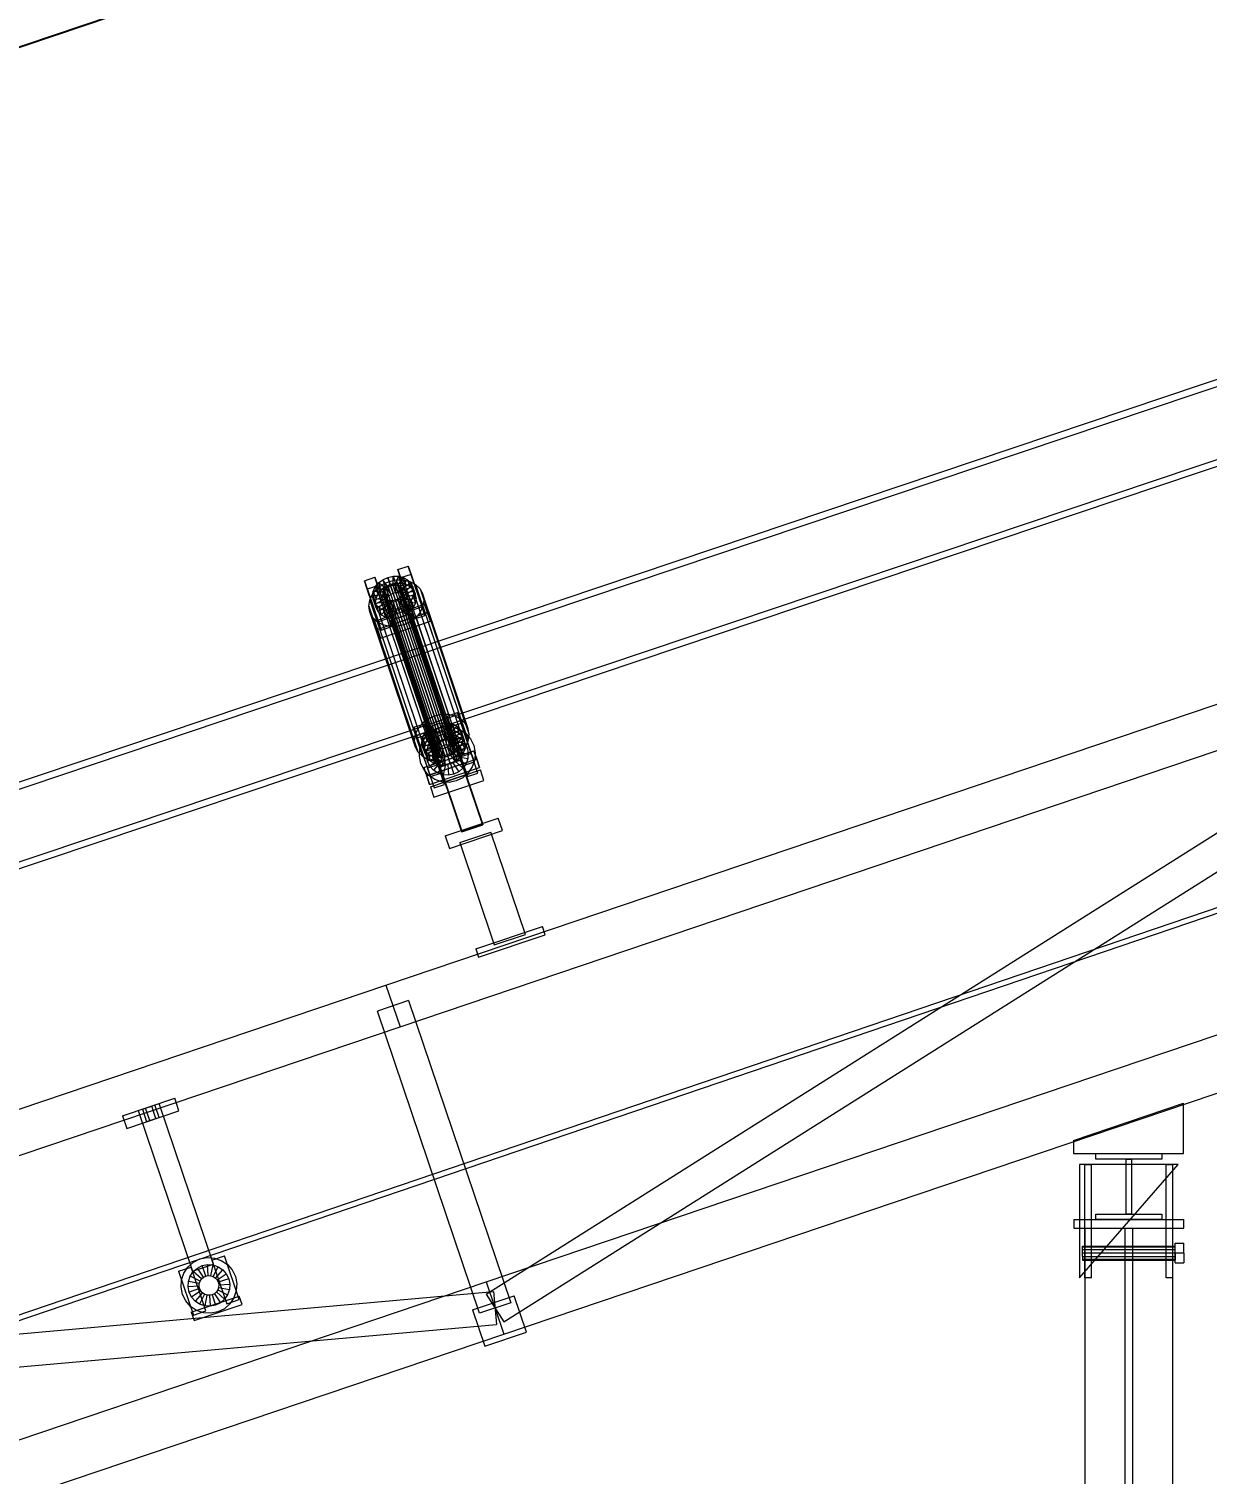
# Model space of a CAD drawing. Header units: millimetres. Extents: x -1970 to 34302, y -65268 to 6837.
# Drawn here: x 4282 to 5354, y 888 to 2202 of the extents above; entities that cross this region are included whole.
import ezdxf

# ---------------------------------------------------------------- set-up
doc = ezdxf.new("R2010")
doc.units = ezdxf.units.MM
doc.layers.add('COTAS_P', color=1, linetype='Continuous', lineweight=0)
doc.layers.add('lateral_C01', color=7, linetype='Continuous', lineweight=0)
doc.dimstyles.new('R19_100', dxfattribs={"dimtxt": 250, "dimasz": 150, "dimexe": 150, "dimexo": 80, "dimgap": 100, "dimtad": 1, "dimtih": 1, "dimtoh": 1, "dimdsep": 46, "dimcen": 0.09, "dimadec": 0, "dimazin": 0, "dimtfac": 1, "dimtdec": 4, "dimtofl": 0, "dimtmove": 0, "dimatfit": 3, "dimfxl": 1, "dimtolj": 1, "dimtzin": 0, "dimarcsym": 0})

# ---------------------------------------------------------------- blocks, each defined once
blk = doc.blocks.new('*D0')
at = {"layer": 'COTAS_P', "color": 0, "lineweight": -2, "transparency": 16777216}
for p, q in [((10918.9, 3565.8), (10608.3, 4484.8)), ((1803.3, 1350.6), (10514.3, 4294.7)), ((1923.7, 525.8), (1613.2, 1444.7))]:
    blk.add_line(p, q, dxfattribs=at)
at = {"layer": 'COTAS_P', "color": 0, "transparency": 16777216}
for points in [[(10506.3, 4318.3), (10522.3, 4271), (10656.4, 4342.7)], [(1795.3, 1374.3), (1811.3, 1327), (1661.2, 1302.6)]]:
    blk.add_solid(points, dxfattribs=at)
at = {"layer": 'Defpoints', "color": 0, "transparency": 16777216}
for p in [(10656.4, 4342.7), (10944.5, 3490.1), (1949.4, 450)]:
    blk.add_point(p, dxfattribs=at)

msp = doc.modelspace()

# ---------------------------------------------------------------- linework, layer by layer
at = {"layer": 'lateral_C01'}
for p, q in [((2012.494, 264.236), (11002.451, 3319.63)), ((2014.103, 259.502), (11004.06, 3314.896)), ((5559.532, 1949.179), (4630.585, 1636.992)), ((4632.496, 1631.305), (5561.443, 1943.492)), ((4652.511, 1571.749), (5581.458, 1883.936)), ((5583.369, 1878.248), (4654.422, 1566.061)), ((4606.765, 1332.278), (5743.596, 1716.487)), ((4617.552, 1710.153), (4627.026, 1713.354)), ((4620.11, 1702.541), (4617.552, 1710.153)), ((4617.552, 1710.153), (4630.173, 1672.914)), ((4627.026, 1713.354), (4629.584, 1705.743)), ((4639.646, 1676.115), (4627.026, 1713.354)), ((4698.013, 1051.281), (5741.993, 1710.225)), ((4587.237, 1699.907), (4596.71, 1703.109)), ((4589.795, 1692.295), (4587.237, 1699.907)), ((4587.237, 1699.907), (4599.857, 1662.668)), ((4599.268, 1695.497), (4589.795, 1692.295)), ((4596.71, 1703.109), (4599.268, 1695.497)), ((4609.331, 1665.87), (4596.71, 1703.109)), ((4597.101, 1694.365), (4600.035, 1697.967)), ((4598.47, 1692.544), (4603.606, 1696.474)), ((4599.268, 1695.497), (4611.889, 1658.258)), ((4600.035, 1697.967), (4603.877, 1700.907)), ((4607.049, 1692.849), (4600.035, 1697.967)), ((4600.035, 1697.967), (4602.228, 1691.443)), ((4603.606, 1696.474), (4609.607, 1699.25)), ((4603.606, 1696.474), (4644.718, 1574.142)), ((4603.877, 1700.907), (4608.366, 1702.984)), ((4608.869, 1694.242), (4603.877, 1700.907)), ((4603.877, 1700.907), (4606.07, 1694.383)), ((4610.558, 1696.459), (4606.07, 1694.383)), ((4608.366, 1702.984), (4613.195, 1704.056)), ((4610.995, 1695.226), (4608.366, 1702.984)), ((4608.366, 1702.984), (4610.558, 1696.459)), ((4608.503, 1695.329), (4610.63, 1696.313)), ((4609.607, 1699.25), (4616.062, 1700.683)), ((4609.607, 1699.25), (4650.718, 1576.918)), ((4615.387, 1697.532), (4610.558, 1696.459)), ((4610.558, 1696.459), (4613.188, 1688.701)), ((4610.63, 1696.313), (4612.917, 1696.821)), ((4610.63, 1696.313), (4658.319, 1554.409)), ((4613.282, 1695.734), (4610.995, 1695.226)), ((4612.917, 1696.821), (4615.21, 1696.818)), ((4612.917, 1696.821), (4660.606, 1554.917)), ((4613.282, 1695.734), (4613.195, 1704.056)), ((4613.195, 1704.056), (4618.035, 1704.051)), ((4613.195, 1704.056), (4615.387, 1697.532)), ((4615.575, 1695.731), (4613.282, 1695.734)), ((4615.475, 1689.209), (4613.282, 1695.734)), ((4615.21, 1696.818), (4617.352, 1696.306)), ((4615.21, 1696.818), (4662.899, 1554.914)), ((4620.228, 1697.526), (4615.387, 1697.532)), ((4615.387, 1697.532), (4615.475, 1689.209)), ((4615.575, 1695.731), (4618.035, 1704.051)), ((4617.717, 1695.218), (4615.575, 1695.731)), ((4617.768, 1689.207), (4615.575, 1695.731)), ((4616.062, 1700.683), (4622.533, 1700.676)), ((4616.062, 1700.683), (4657.173, 1578.352)), ((4617.352, 1696.306), (4619.197, 1695.317)), ((4617.352, 1696.306), (4665.041, 1554.401)), ((4617.717, 1695.218), (4622.557, 1702.968)), ((4620.228, 1697.526), (4617.768, 1689.207)), ((4618.035, 1704.051), (4622.557, 1702.968)), ((4618.035, 1704.051), (4620.228, 1697.526)), ((4619.562, 1694.23), (4626.452, 1700.882)), ((4624.749, 1696.444), (4619.91, 1688.694)), ((4629.584, 1705.743), (4620.11, 1702.541)), ((4632.731, 1665.302), (4620.11, 1702.541)), ((4624.749, 1696.444), (4620.228, 1697.526)), ((4620.985, 1692.834), (4629.455, 1697.934)), ((4622.533, 1700.676), (4628.578, 1699.229)), ((4622.533, 1700.676), (4663.644, 1578.345)), ((4622.557, 1702.968), (4626.452, 1700.882)), ((4622.557, 1702.968), (4624.749, 1696.444)), ((4628.644, 1694.358), (4624.749, 1696.444)), ((4626.452, 1700.882), (4629.455, 1697.934)), ((4626.452, 1700.882), (4628.644, 1694.358)), ((4628.578, 1699.229), (4633.785, 1696.44)), ((4628.578, 1699.229), (4669.689, 1576.897)), ((4629.455, 1697.934), (4631.361, 1694.327)), ((4629.455, 1697.934), (4631.647, 1691.41)), ((4629.584, 1705.743), (4642.204, 1668.504)), ((4633.785, 1696.44), (4637.799, 1692.5)), ((4633.785, 1696.44), (4674.896, 1574.109)), ((4602.415, 1655.056), (4589.795, 1692.295)), ((4591.313, 1676.789), (4592.107, 1682.354)), ((4592.107, 1682.354), (4594.548, 1687.728)), ((4592.107, 1682.354), (4633.218, 1560.023)), ((4594.548, 1687.728), (4598.47, 1692.544)), ((4594.548, 1687.728), (4635.659, 1565.396)), ((4594.682, 1686.182), (4595.275, 1690.345)), ((4604.513, 1687.267), (4594.682, 1686.182)), ((4594.682, 1686.182), (4596.874, 1679.658)), ((4595.361, 1682.16), (4594.682, 1686.182)), ((4595.275, 1690.345), (4597.101, 1694.365)), ((4604.794, 1689.239), (4595.275, 1690.345)), ((4595.275, 1690.345), (4597.468, 1683.821)), ((4604.835, 1685.362), (4595.361, 1682.16)), ((4597.468, 1683.821), (4596.874, 1679.658)), ((4605.659, 1691.143), (4597.101, 1694.365)), ((4597.101, 1694.365), (4599.294, 1687.841)), ((4605.738, 1683.653), (4597.268, 1678.552)), ((4599.294, 1687.841), (4597.468, 1683.821)), ((4597.468, 1683.821), (4606.987, 1682.715)), ((4598.47, 1692.544), (4639.581, 1570.212)), ((4602.228, 1691.443), (4599.294, 1687.841)), ((4599.294, 1687.841), (4607.852, 1684.619)), ((4606.07, 1694.383), (4602.228, 1691.443)), ((4602.228, 1691.443), (4609.241, 1686.325)), ((4604.148, 1688.355), (4604.429, 1690.326)), ((4604.47, 1686.449), (4604.148, 1688.355)), ((4604.148, 1688.355), (4651.837, 1546.45)), ((4604.429, 1690.326), (4605.294, 1692.23)), ((4604.429, 1690.326), (4652.118, 1548.422)), ((4605.373, 1684.74), (4604.47, 1686.449)), ((4604.47, 1686.449), (4652.159, 1544.545)), ((4604.794, 1689.239), (4604.513, 1687.267)), ((4606.706, 1680.743), (4604.513, 1687.267)), ((4604.513, 1687.267), (4604.835, 1685.362)), ((4605.659, 1691.143), (4604.794, 1689.239)), ((4606.987, 1682.715), (4604.794, 1689.239)), ((4607.028, 1678.837), (4604.835, 1685.362)), ((4604.835, 1685.362), (4605.738, 1683.653)), ((4605.294, 1692.23), (4606.683, 1693.937)), ((4605.294, 1692.23), (4652.983, 1550.326)), ((4606.795, 1683.344), (4605.373, 1684.74)), ((4605.373, 1684.74), (4653.062, 1542.836)), ((4607.049, 1692.849), (4605.659, 1691.143)), ((4607.852, 1684.619), (4605.659, 1691.143)), ((4607.931, 1677.128), (4605.738, 1683.653)), ((4605.738, 1683.653), (4607.16, 1682.257)), ((4606.07, 1694.383), (4611.061, 1687.718)), ((4606.683, 1693.937), (4608.503, 1695.329)), ((4606.683, 1693.937), (4654.373, 1552.032)), ((4606.706, 1680.743), (4606.987, 1682.715)), ((4608.64, 1682.356), (4606.795, 1683.344)), ((4606.795, 1683.344), (4654.484, 1541.44)), ((4606.987, 1682.715), (4607.852, 1684.619)), ((4608.869, 1694.242), (4607.049, 1692.849)), ((4609.241, 1686.325), (4607.049, 1692.849)), ((4607.852, 1684.619), (4609.241, 1686.325)), ((4608.503, 1695.329), (4656.193, 1553.425)), ((4610.782, 1681.843), (4608.64, 1682.356)), ((4608.64, 1682.356), (4656.329, 1540.452)), ((4610.995, 1695.226), (4608.869, 1694.242)), ((4611.061, 1687.718), (4608.869, 1694.242)), ((4609.241, 1686.325), (4611.061, 1687.718)), ((4613.188, 1688.701), (4610.995, 1695.226)), ((4611.061, 1687.718), (4613.188, 1688.701)), ((4615.362, 1682.348), (4613.075, 1681.841)), ((4613.188, 1688.701), (4615.475, 1689.209)), ((4617.488, 1683.332), (4615.362, 1682.348)), ((4615.362, 1682.348), (4663.051, 1540.444)), ((4615.475, 1689.209), (4617.768, 1689.207)), ((4619.308, 1684.725), (4617.488, 1683.332)), ((4617.488, 1683.332), (4665.177, 1541.428)), ((4619.562, 1694.23), (4617.717, 1695.218)), ((4619.91, 1688.694), (4617.717, 1695.218)), ((4617.768, 1689.207), (4619.91, 1688.694)), ((4617.854, 1682.245), (4619.674, 1683.637)), ((4619.197, 1695.317), (4620.619, 1693.921)), ((4619.197, 1695.317), (4666.886, 1553.413)), ((4620.698, 1686.431), (4619.308, 1684.725)), ((4619.308, 1684.725), (4666.997, 1542.82)), ((4620.985, 1692.834), (4619.562, 1694.23)), ((4621.755, 1687.706), (4619.562, 1694.23)), ((4619.674, 1683.637), (4621.063, 1685.344)), ((4619.674, 1683.637), (4626.687, 1678.519)), ((4621.866, 1677.113), (4619.674, 1683.637)), ((4619.91, 1688.694), (4621.755, 1687.706)), ((4620.619, 1693.921), (4621.522, 1692.212)), ((4620.619, 1693.921), (4668.308, 1552.017)), ((4621.563, 1688.335), (4620.698, 1686.431)), ((4620.698, 1686.431), (4668.387, 1544.527)), ((4621.887, 1691.125), (4620.985, 1692.834)), ((4623.177, 1686.31), (4620.985, 1692.834)), ((4621.063, 1685.344), (4621.928, 1687.248)), ((4621.063, 1685.344), (4629.621, 1682.122)), ((4623.256, 1678.819), (4621.063, 1685.344)), ((4621.522, 1692.212), (4621.844, 1690.307)), ((4669.211, 1550.308), (4621.522, 1692.212)), ((4621.844, 1690.307), (4621.563, 1688.335)), ((4621.563, 1688.335), (4669.252, 1546.431)), ((4628.644, 1694.358), (4621.755, 1687.706)), ((4621.755, 1687.706), (4623.177, 1686.31)), ((4621.844, 1690.307), (4669.533, 1548.403)), ((4631.361, 1694.327), (4621.887, 1691.125)), ((4621.887, 1691.125), (4624.08, 1684.601)), ((4622.209, 1689.22), (4621.887, 1691.125)), ((4621.928, 1687.248), (4622.209, 1689.22)), ((4621.928, 1687.248), (4631.447, 1686.141)), ((4624.121, 1680.723), (4621.928, 1687.248)), ((4622.209, 1689.22), (4632.041, 1690.304)), ((4624.402, 1682.695), (4622.209, 1689.22)), ((4631.647, 1691.41), (4623.177, 1686.31)), ((4623.177, 1686.31), (4624.08, 1684.601)), ((4624.08, 1684.601), (4633.554, 1687.802)), ((4624.08, 1684.601), (4624.402, 1682.695)), ((4624.402, 1682.695), (4624.121, 1680.723)), ((4634.233, 1683.78), (4624.402, 1682.695)), ((4631.647, 1691.41), (4628.644, 1694.358)), ((4631.447, 1686.141), (4629.621, 1682.122)), ((4633.554, 1687.802), (4631.361, 1694.327)), ((4631.361, 1694.327), (4632.041, 1690.304)), ((4632.041, 1690.304), (4631.447, 1686.141)), ((4631.447, 1686.141), (4633.64, 1679.617)), ((4633.554, 1687.802), (4631.647, 1691.41)), ((4632.041, 1690.304), (4634.233, 1683.78)), ((4634.233, 1683.78), (4633.554, 1687.802)), ((4633.64, 1679.617), (4634.233, 1683.78)), ((4637.799, 1692.5), (4640.348, 1687.677)), ((4637.799, 1692.5), (4678.911, 1570.168)), ((4640.348, 1687.677), (4641.256, 1682.299)), ((4681.459, 1565.345), (4640.348, 1687.677)), ((4641.256, 1682.299), (4640.463, 1676.734)), ((4641.256, 1682.299), (4682.368, 1559.968)), ((4714.026, 1025.912), (5758.005, 1684.855)), ((4592.222, 1671.412), (4591.313, 1676.789)), ((4591.313, 1676.789), (4632.425, 1554.458)), ((4594.77, 1666.589), (4592.222, 1671.412)), ((4592.222, 1671.412), (4633.333, 1549.08)), ((4595.361, 1682.16), (4597.554, 1675.636)), ((4597.268, 1678.552), (4595.361, 1682.16)), ((4596.489, 1663.259), (4641.962, 1678.628)), ((4596.874, 1679.658), (4606.706, 1680.743)), ((4596.874, 1679.658), (4597.554, 1675.636)), ((4597.268, 1678.552), (4599.46, 1672.028)), ((4600.271, 1675.605), (4597.268, 1678.552)), ((4597.554, 1675.636), (4607.028, 1678.837)), ((4597.554, 1675.636), (4599.46, 1672.028)), ((4644.52, 1671.016), (4599.047, 1655.647)), ((4644.592, 1670.869), (4599.118, 1655.501)), ((4599.46, 1672.028), (4607.931, 1677.128)), ((4599.46, 1672.028), (4602.463, 1669.081)), ((4607.16, 1682.257), (4600.271, 1675.605)), ((4600.271, 1675.605), (4602.463, 1669.081)), ((4604.166, 1673.519), (4600.271, 1675.605)), ((4602.463, 1669.081), (4609.353, 1675.732)), ((4609.006, 1681.269), (4604.166, 1673.519)), ((4604.166, 1673.519), (4606.358, 1666.994)), ((4608.688, 1672.436), (4604.166, 1673.519)), ((4606.358, 1666.994), (4611.198, 1674.744)), ((4607.028, 1678.837), (4606.706, 1680.743)), ((4607.931, 1677.128), (4607.028, 1678.837)), ((4609.353, 1675.732), (4607.16, 1682.257)), ((4607.16, 1682.257), (4609.006, 1681.269)), ((4609.353, 1675.732), (4607.931, 1677.128)), ((4611.147, 1680.756), (4608.688, 1672.436)), ((4608.688, 1672.436), (4610.88, 1665.912)), ((4613.528, 1672.431), (4608.688, 1672.436)), ((4611.198, 1674.744), (4609.006, 1681.269)), ((4609.006, 1681.269), (4611.147, 1680.756)), ((4611.198, 1674.744), (4609.353, 1675.732)), ((4613.075, 1681.841), (4610.782, 1681.843)), ((4610.782, 1681.843), (4658.471, 1539.939)), ((4610.88, 1665.912), (4613.34, 1674.231)), ((4610.99, 1664.056), (4629.937, 1670.46)), ((4630.019, 1670.219), (4611.072, 1663.815)), ((4613.34, 1674.231), (4611.147, 1680.756)), ((4611.147, 1680.756), (4613.44, 1680.753)), ((4613.34, 1674.231), (4611.198, 1674.744)), ((4613.075, 1681.841), (4660.764, 1539.936)), ((4615.633, 1674.229), (4613.34, 1674.231)), ((4613.44, 1680.753), (4615.728, 1681.261)), ((4613.44, 1680.753), (4613.528, 1672.431)), ((4615.633, 1674.229), (4613.44, 1680.753)), ((4618.357, 1673.503), (4613.528, 1672.431)), ((4613.528, 1672.431), (4615.72, 1665.906)), ((4617.92, 1674.737), (4615.633, 1674.229)), ((4615.72, 1665.906), (4615.633, 1674.229)), ((4615.728, 1681.261), (4617.854, 1682.245)), ((4615.728, 1681.261), (4618.357, 1673.503)), ((4617.92, 1674.737), (4615.728, 1681.261)), ((4617.854, 1682.245), (4622.845, 1675.58)), ((4620.046, 1675.72), (4617.854, 1682.245)), ((4620.046, 1675.72), (4617.92, 1674.737)), ((4620.549, 1666.979), (4617.92, 1674.737)), ((4622.845, 1675.58), (4618.357, 1673.503)), ((4618.357, 1673.503), (4620.549, 1666.979)), ((4619.572, 1294.384), (5756.402, 1678.593)), ((4621.866, 1677.113), (4620.046, 1675.72)), ((4625.038, 1669.055), (4620.046, 1675.72)), ((4623.256, 1678.819), (4621.866, 1677.113)), ((4628.88, 1671.995), (4621.866, 1677.113)), ((4626.687, 1678.519), (4622.845, 1675.58)), ((4622.845, 1675.58), (4625.038, 1669.055)), ((4624.121, 1680.723), (4623.256, 1678.819)), ((4631.814, 1675.598), (4623.256, 1678.819)), ((4633.64, 1679.617), (4624.121, 1680.723)), ((4625.038, 1669.055), (4628.88, 1671.995)), ((4629.621, 1682.122), (4626.687, 1678.519)), ((4626.687, 1678.519), (4628.88, 1671.995)), ((4628.88, 1671.995), (4631.814, 1675.598)), ((4629.621, 1682.122), (4631.814, 1675.598)), ((4629.937, 1670.46), (4630.019, 1670.219)), ((4694.813, 1478.512), (4629.937, 1670.46)), ((4630.019, 1670.219), (4694.894, 1478.271)), ((4639.646, 1676.115), (4630.173, 1672.914)), ((4630.173, 1672.914), (4632.731, 1665.302)), ((4631.814, 1675.598), (4633.64, 1679.617)), ((4638.022, 1671.361), (4634.1, 1666.545)), ((4640.463, 1676.734), (4638.022, 1671.361)), ((4638.022, 1671.361), (4679.133, 1549.029)), ((4642.204, 1668.504), (4639.646, 1676.115)), ((4640.463, 1676.734), (4681.574, 1554.403)), ((4641.962, 1678.628), (4644.52, 1671.016)), ((4644.592, 1670.869), (4641.962, 1678.628)), ((4644.52, 1671.016), (4647.15, 1663.258)), ((4647.15, 1663.258), (4644.592, 1670.869)), ((4598.785, 1662.649), (4594.77, 1666.589)), ((4594.77, 1666.589), (4635.882, 1544.257)), ((4599.047, 1655.647), (4596.489, 1663.259)), ((4596.489, 1663.259), (4599.118, 1655.501)), ((4603.992, 1659.86), (4598.785, 1662.649)), ((4598.785, 1662.649), (4639.896, 1540.317)), ((4609.331, 1665.87), (4599.857, 1662.668)), ((4599.857, 1662.668), (4602.415, 1655.056)), ((4601.676, 1647.889), (4647.15, 1663.258)), ((4602.415, 1655.056), (4611.889, 1658.258)), ((4602.463, 1669.081), (4606.358, 1666.994)), ((4610.037, 1658.412), (4603.992, 1659.86)), ((4603.992, 1659.86), (4645.103, 1537.528)), ((4606.358, 1666.994), (4610.88, 1665.912)), ((4611.889, 1658.258), (4609.331, 1665.87)), ((4616.507, 1658.405), (4610.037, 1658.412)), ((4610.037, 1658.412), (4651.148, 1536.081)), ((4610.88, 1665.912), (4615.72, 1665.906)), ((4611.072, 1663.815), (4610.99, 1664.056)), ((4675.866, 1472.108), (4610.99, 1664.056)), ((4675.947, 1471.867), (4611.072, 1663.815)), ((4615.72, 1665.906), (4620.549, 1666.979)), ((4622.963, 1659.839), (4616.507, 1658.405)), ((4616.507, 1658.405), (4657.619, 1536.074)), ((4620.549, 1666.979), (4625.038, 1669.055)), ((4628.963, 1662.615), (4622.963, 1659.839)), ((4622.963, 1659.839), (4664.074, 1537.507)), ((4634.1, 1666.545), (4628.963, 1662.615)), ((4628.963, 1662.615), (4670.075, 1540.283)), ((4632.731, 1665.302), (4642.204, 1668.504)), ((4634.1, 1666.545), (4675.211, 1544.213)), ((4601.676, 1647.889), (4599.047, 1655.647)), ((4599.118, 1655.501), (4601.676, 1647.889)), ((4630.585, 1636.992), (3701.638, 1324.805)), ((3703.55, 1319.118), (4632.496, 1631.305)), ((4652.511, 1571.749), (4630.585, 1636.992)), ((4630.585, 1636.992), (4632.496, 1631.305)), ((4632.496, 1631.305), (4654.422, 1566.061)), ((4657.173, 1578.352), (4650.718, 1576.918)), ((4663.644, 1578.345), (4657.173, 1578.352)), ((4662.318, 1576.947), (4671.792, 1580.149)), ((4669.689, 1576.897), (4663.644, 1578.345)), ((4671.792, 1580.149), (4674.35, 1572.537)), ((4684.412, 1542.91), (4671.792, 1580.149)), ((3723.564, 1259.562), (4652.511, 1571.749)), ((4654.422, 1566.061), (3725.476, 1253.875)), ((4632.003, 1566.702), (4641.476, 1569.904)), ((4634.561, 1559.09), (4632.003, 1566.702)), ((4632.003, 1566.702), (4644.623, 1529.463)), ((4635.659, 1565.396), (4633.218, 1560.023)), ((4639.581, 1570.212), (4635.659, 1565.396)), ((4644.718, 1574.142), (4639.581, 1570.212)), ((4641.476, 1569.904), (4644.034, 1562.292)), ((4654.096, 1532.665), (4641.476, 1569.904)), ((4641.867, 1561.16), (4644.801, 1564.762)), ((4650.718, 1576.918), (4644.718, 1574.142)), ((4644.801, 1564.762), (4648.643, 1567.702)), ((4651.815, 1559.644), (4644.801, 1564.762)), ((4644.801, 1564.762), (4646.993, 1558.238)), ((4648.472, 1563.137), (4654.422, 1566.061)), ((4648.643, 1567.702), (4653.131, 1569.778)), ((4653.635, 1561.037), (4648.643, 1567.702)), ((4648.643, 1567.702), (4650.836, 1561.177)), ((4653.131, 1569.778), (4657.96, 1570.851)), ((4655.761, 1562.02), (4653.131, 1569.778)), ((4653.131, 1569.778), (4655.324, 1563.254)), ((4654.422, 1566.061), (4660.927, 1567.346)), ((4660.153, 1564.326), (4655.324, 1563.254)), ((4658.048, 1562.528), (4657.96, 1570.851)), ((4657.96, 1570.851), (4662.801, 1570.845)), ((4657.96, 1570.851), (4660.153, 1564.326)), ((4664.993, 1564.321), (4660.153, 1564.326)), ((4660.153, 1564.326), (4660.241, 1556.004)), ((4660.341, 1562.526), (4662.801, 1570.845)), ((4660.927, 1567.346), (4667.543, 1566.904)), ((4664.876, 1569.336), (4662.318, 1576.947)), ((4662.318, 1576.947), (4674.938, 1539.708)), ((4662.483, 1562.013), (4667.322, 1569.763)), ((4664.993, 1564.321), (4662.533, 1556.001)), ((4662.801, 1570.845), (4667.322, 1569.763)), ((4662.801, 1570.845), (4664.993, 1564.321)), ((4664.328, 1561.025), (4671.217, 1567.677)), ((4674.35, 1572.537), (4664.876, 1569.336)), ((4677.496, 1532.097), (4664.876, 1569.336)), ((4669.515, 1563.238), (4664.993, 1564.321)), ((4665.612, 1567.31), (4675.085, 1570.511)), ((4665.612, 1567.31), (4680.98, 1521.836)), ((4665.75, 1559.629), (4674.221, 1564.729)), ((4667.322, 1569.763), (4671.217, 1567.677)), ((4667.322, 1569.763), (4669.515, 1563.238)), ((4667.543, 1566.904), (4673.819, 1564.764)), ((4674.896, 1574.109), (4669.689, 1576.897)), ((4671.217, 1567.677), (4674.221, 1564.729)), ((4671.217, 1567.677), (4673.41, 1561.152)), ((4673.819, 1564.764), (4679.328, 1561.073)), ((4674.221, 1564.729), (4676.127, 1561.121)), ((4674.221, 1564.729), (4676.413, 1558.205)), ((4674.35, 1572.537), (4686.97, 1535.298)), ((4678.911, 1570.168), (4674.896, 1574.109)), ((4690.454, 1525.038), (4675.085, 1570.511)), ((4681.459, 1565.345), (4678.911, 1570.168)), ((4682.368, 1559.968), (4681.459, 1565.345)), ((4633.218, 1560.023), (4632.425, 1554.458)), ((4632.425, 1554.458), (4633.333, 1549.08)), ((4644.034, 1562.292), (4634.561, 1559.09)), ((4647.181, 1521.851), (4634.561, 1559.09)), ((4635.296, 1557.064), (4644.77, 1560.266)), ((4635.296, 1557.064), (4650.665, 1511.591)), ((4637.65, 1546.987), (4639.789, 1553.263)), ((4639.448, 1552.977), (4640.041, 1557.14)), ((4649.279, 1554.062), (4639.448, 1552.977)), ((4639.448, 1552.977), (4641.64, 1546.453)), ((4640.127, 1548.955), (4639.448, 1552.977)), ((4639.789, 1553.263), (4643.48, 1558.771)), ((4640.041, 1557.14), (4641.867, 1561.16)), ((4649.56, 1556.034), (4640.041, 1557.14)), ((4640.041, 1557.14), (4642.234, 1550.616)), ((4649.601, 1552.156), (4640.127, 1548.955)), ((4650.425, 1557.938), (4641.867, 1561.16)), ((4641.867, 1561.16), (4644.059, 1554.635)), ((4644.059, 1554.635), (4642.234, 1550.616)), ((4643.48, 1558.771), (4648.472, 1563.137)), ((4644.034, 1562.292), (4656.654, 1525.053)), ((4646.993, 1558.238), (4644.059, 1554.635)), ((4644.059, 1554.635), (4652.617, 1551.413)), ((4660.138, 1514.793), (4644.77, 1560.266)), ((4645.525, 1550.425), (4648.287, 1554.545)), ((4650.836, 1561.177), (4646.993, 1558.238)), ((4646.993, 1558.238), (4654.007, 1553.12)), ((4648.287, 1554.545), (4652.02, 1557.811)), ((4655.796, 1547.942), (4648.287, 1554.545)), ((4649.56, 1556.034), (4649.279, 1554.062)), ((4651.471, 1547.537), (4649.279, 1554.062)), ((4649.279, 1554.062), (4649.601, 1552.156)), ((4650.425, 1557.938), (4649.56, 1556.034)), ((4651.752, 1549.509), (4649.56, 1556.034)), ((4651.793, 1545.632), (4649.601, 1552.156)), ((4649.601, 1552.156), (4650.504, 1550.448)), ((4651.815, 1559.644), (4650.425, 1557.938)), ((4652.617, 1551.413), (4650.425, 1557.938)), ((4655.324, 1563.254), (4650.836, 1561.177)), ((4650.836, 1561.177), (4655.827, 1554.512)), ((4651.752, 1549.509), (4652.617, 1551.413)), ((4653.635, 1561.037), (4651.815, 1559.644)), ((4654.007, 1553.12), (4651.815, 1559.644)), ((4652.02, 1557.811), (4656.472, 1559.998)), ((4657.565, 1549.488), (4652.02, 1557.811)), ((4652.617, 1551.413), (4654.007, 1553.12)), ((4654.373, 1552.032), (4652.983, 1550.326)), ((4655.761, 1562.02), (4653.635, 1561.037)), ((4655.827, 1554.512), (4653.635, 1561.037)), ((4654.007, 1553.12), (4655.827, 1554.512)), ((4656.193, 1553.425), (4654.373, 1552.032)), ((4655.324, 1563.254), (4657.953, 1555.496)), ((4658.048, 1562.528), (4655.761, 1562.02)), ((4657.953, 1555.496), (4655.761, 1562.02)), ((4655.827, 1554.512), (4657.953, 1555.496)), ((4658.319, 1554.409), (4656.193, 1553.425)), ((4656.472, 1559.998), (4661.337, 1560.959)), ((4659.673, 1550.525), (4656.472, 1559.998)), ((4657.953, 1555.496), (4660.241, 1556.004)), ((4660.341, 1562.526), (4658.048, 1562.528)), ((4660.241, 1556.004), (4658.048, 1562.528)), ((4660.606, 1554.917), (4658.319, 1554.409)), ((4659.673, 1550.525), (4661.978, 1550.98)), ((4660.241, 1556.004), (4662.533, 1556.001)), ((4662.483, 1562.013), (4660.341, 1562.526)), ((4662.533, 1556.001), (4660.341, 1562.526)), ((4662.899, 1554.914), (4660.606, 1554.917)), ((4661.978, 1550.98), (4661.337, 1560.959)), ((4661.337, 1560.959), (4666.286, 1560.628)), ((4661.978, 1550.98), (4664.322, 1550.823)), ((4664.328, 1561.025), (4662.483, 1562.013)), ((4664.675, 1555.489), (4662.483, 1562.013)), ((4662.533, 1556.001), (4664.675, 1555.489)), ((4665.041, 1554.401), (4662.899, 1554.914)), ((4664.322, 1550.823), (4666.286, 1560.628)), ((4665.75, 1559.629), (4664.328, 1561.025)), ((4666.52, 1554.5), (4664.328, 1561.025)), ((4664.439, 1550.432), (4665.829, 1552.138)), ((4669.515, 1563.238), (4664.675, 1555.489)), ((4664.675, 1555.489), (4666.52, 1554.5)), ((4666.886, 1553.413), (4665.041, 1554.401)), ((4666.653, 1557.92), (4665.75, 1559.629)), ((4667.943, 1553.104), (4665.75, 1559.629)), ((4665.829, 1552.138), (4666.694, 1554.042)), ((4665.829, 1552.138), (4674.387, 1548.917)), ((4668.022, 1545.614), (4665.829, 1552.138)), ((4666.286, 1560.628), (4670.981, 1559.028)), ((4673.41, 1561.152), (4666.52, 1554.5)), ((4666.52, 1554.5), (4667.943, 1553.104)), ((4666.546, 1550.065), (4670.981, 1559.028)), ((4676.127, 1561.121), (4666.653, 1557.92)), ((4666.653, 1557.92), (4668.846, 1551.395)), ((4666.975, 1556.014), (4666.653, 1557.92)), ((4666.694, 1554.042), (4666.975, 1556.014)), ((4666.694, 1554.042), (4676.213, 1552.936)), ((4668.887, 1547.518), (4666.694, 1554.042)), ((4668.308, 1552.017), (4666.886, 1553.413)), ((4666.975, 1556.014), (4676.806, 1557.099)), ((4669.168, 1549.49), (4666.975, 1556.014)), ((4676.413, 1558.205), (4667.943, 1553.104)), ((4667.943, 1553.104), (4668.846, 1551.395)), ((4669.211, 1550.308), (4668.308, 1552.017)), ((4668.498, 1548.757), (4675.101, 1556.267)), ((4668.846, 1551.395), (4678.319, 1554.597)), ((4668.846, 1551.395), (4669.168, 1549.49)), ((4673.41, 1561.152), (4669.515, 1563.238)), ((4670.045, 1546.989), (4678.367, 1552.533)), ((4670.981, 1559.028), (4675.101, 1556.267)), ((4676.413, 1558.205), (4673.41, 1561.152)), ((4676.213, 1552.936), (4674.387, 1548.917)), ((4675.101, 1556.267), (4678.367, 1552.533)), ((4678.319, 1554.597), (4676.127, 1561.121)), ((4676.127, 1561.121), (4676.806, 1557.099)), ((4676.806, 1557.099), (4676.213, 1552.936)), ((4676.213, 1552.936), (4678.406, 1546.412)), ((4678.319, 1554.597), (4676.413, 1558.205)), ((4676.806, 1557.099), (4678.999, 1550.575)), ((4678.999, 1550.575), (4678.319, 1554.597)), ((4678.367, 1552.533), (4680.555, 1548.082)), ((4679.133, 1549.029), (4681.574, 1554.403)), ((4679.328, 1561.073), (4683.693, 1556.082)), ((4681.574, 1554.403), (4682.368, 1559.968)), ((4683.693, 1556.082), (4686.618, 1550.131)), ((4633.333, 1549.08), (4635.882, 1544.257)), ((4635.882, 1544.257), (4639.896, 1540.317)), ((4637.207, 1540.371), (4637.65, 1546.987)), ((4638.492, 1533.866), (4637.207, 1540.371)), ((4639.896, 1540.317), (4645.103, 1537.528)), ((4640.127, 1548.955), (4642.32, 1542.43)), ((4642.033, 1545.347), (4640.127, 1548.955)), ((4641.255, 1530.054), (4686.728, 1545.422)), ((4642.234, 1550.616), (4641.64, 1546.453)), ((4641.64, 1546.453), (4651.471, 1547.537)), ((4641.64, 1546.453), (4642.32, 1542.43)), ((4650.504, 1550.448), (4642.033, 1545.347)), ((4642.033, 1545.347), (4644.226, 1538.823)), ((4645.036, 1542.4), (4642.033, 1545.347)), ((4642.234, 1550.616), (4651.752, 1549.509)), ((4642.32, 1542.43), (4651.793, 1545.632)), ((4642.32, 1542.43), (4644.226, 1538.823)), ((4643.594, 1540.781), (4643.925, 1545.73)), ((4653.573, 1541.422), (4643.594, 1540.781)), ((4644.555, 1535.915), (4643.594, 1540.781)), ((4689.286, 1537.811), (4643.813, 1522.442)), ((4643.925, 1545.73), (4645.525, 1550.425)), ((4653.73, 1543.766), (4643.925, 1545.73)), ((4644.226, 1538.823), (4652.696, 1543.923)), ((4644.226, 1538.823), (4647.229, 1535.875)), ((4654.029, 1539.117), (4644.555, 1535.915)), ((4651.926, 1549.051), (4645.036, 1542.4)), ((4645.036, 1542.4), (4647.229, 1535.875)), ((4648.932, 1540.313), (4645.036, 1542.4)), ((4654.488, 1545.99), (4645.525, 1550.425)), ((4647.229, 1535.875), (4654.119, 1542.527)), ((4653.771, 1548.063), (4648.932, 1540.313)), ((4648.932, 1540.313), (4651.124, 1533.789)), ((4653.453, 1539.231), (4648.932, 1540.313)), ((4652.696, 1543.923), (4650.504, 1550.448)), ((4650.504, 1550.448), (4651.926, 1549.051)), ((4651.124, 1533.789), (4655.964, 1541.539)), ((4651.471, 1547.537), (4651.752, 1549.509)), ((4651.793, 1545.632), (4651.471, 1547.537)), ((4652.696, 1543.923), (4651.793, 1545.632)), ((4652.118, 1548.422), (4651.837, 1546.45)), ((4651.837, 1546.45), (4652.159, 1544.545)), ((4654.119, 1542.527), (4651.926, 1549.051)), ((4651.926, 1549.051), (4653.771, 1548.063)), ((4652.983, 1550.326), (4652.118, 1548.422)), ((4652.159, 1544.545), (4653.062, 1542.836)), ((4654.119, 1542.527), (4652.696, 1543.923)), ((4653.062, 1542.836), (4654.484, 1541.44)), ((4655.913, 1547.55), (4653.453, 1539.231)), ((4653.453, 1539.231), (4655.646, 1532.706)), ((4658.294, 1539.225), (4653.453, 1539.231)), ((4653.573, 1541.422), (4653.73, 1543.766)), ((4654.029, 1539.117), (4653.573, 1541.422)), ((4653.73, 1543.766), (4654.488, 1545.99)), ((4655.964, 1541.539), (4653.771, 1548.063)), ((4653.771, 1548.063), (4655.913, 1547.55)), ((4655.065, 1537.008), (4654.029, 1539.117)), ((4655.964, 1541.539), (4654.119, 1542.527)), ((4654.484, 1541.44), (4656.329, 1540.452)), ((4654.488, 1545.99), (4655.796, 1547.942)), ((4655.646, 1532.706), (4658.106, 1541.026)), ((4655.796, 1547.942), (4657.565, 1549.488)), ((4658.106, 1541.026), (4655.913, 1547.55)), ((4655.913, 1547.55), (4658.206, 1547.548)), ((4658.106, 1541.026), (4655.964, 1541.539)), ((4656.329, 1540.452), (4658.471, 1539.939)), ((4657.565, 1549.488), (4659.673, 1550.525)), ((4660.398, 1541.024), (4658.106, 1541.026)), ((4658.206, 1547.548), (4660.493, 1548.056)), ((4658.206, 1547.548), (4658.294, 1539.225)), ((4660.398, 1541.024), (4658.206, 1547.548)), ((4663.122, 1540.298), (4658.294, 1539.225)), ((4658.294, 1539.225), (4660.486, 1532.701)), ((4658.471, 1539.939), (4660.764, 1539.936)), ((4662.686, 1541.531), (4660.398, 1541.024)), ((4660.486, 1532.701), (4660.398, 1541.024)), ((4660.493, 1548.056), (4662.619, 1549.039)), ((4660.493, 1548.056), (4663.122, 1540.298)), ((4662.686, 1541.531), (4660.493, 1548.056)), ((4660.764, 1539.936), (4663.051, 1540.444)), ((4662.619, 1549.039), (4664.439, 1550.432)), ((4662.619, 1549.039), (4667.611, 1542.374)), ((4664.812, 1542.515), (4662.619, 1549.039)), ((4664.812, 1542.515), (4662.686, 1541.531)), ((4665.315, 1533.773), (4662.686, 1541.531)), ((4663.051, 1540.444), (4665.177, 1541.428)), ((4667.611, 1542.374), (4663.122, 1540.298)), ((4663.122, 1540.298), (4665.315, 1533.773)), ((4664.074, 1537.507), (4670.075, 1540.283)), ((4664.322, 1550.823), (4666.546, 1550.065)), ((4664.439, 1550.432), (4671.453, 1545.314)), ((4666.632, 1543.908), (4664.439, 1550.432)), ((4666.632, 1543.908), (4664.812, 1542.515)), ((4669.804, 1535.85), (4664.812, 1542.515)), ((4665.177, 1541.428), (4666.997, 1542.82)), ((4666.546, 1550.065), (4668.498, 1548.757)), ((4668.022, 1545.614), (4666.632, 1543.908)), ((4673.646, 1538.79), (4666.632, 1543.908)), ((4666.997, 1542.82), (4668.387, 1544.527)), ((4671.453, 1545.314), (4667.611, 1542.374)), ((4667.611, 1542.374), (4669.804, 1535.85)), ((4668.887, 1547.518), (4668.022, 1545.614)), ((4676.58, 1542.392), (4668.022, 1545.614)), ((4668.387, 1544.527), (4669.252, 1546.431)), ((4668.498, 1548.757), (4670.045, 1546.989)), ((4669.168, 1549.49), (4668.887, 1547.518)), ((4678.406, 1546.412), (4668.887, 1547.518)), ((4678.999, 1550.575), (4669.168, 1549.49)), ((4669.533, 1548.403), (4669.211, 1550.308)), ((4669.252, 1546.431), (4669.533, 1548.403)), ((4670.621, 1538.007), (4669.313, 1536.055)), ((4669.804, 1535.85), (4673.646, 1538.79)), ((4670.045, 1546.989), (4671.081, 1544.88)), ((4670.075, 1540.283), (4675.211, 1544.213)), ((4671.38, 1540.231), (4670.621, 1538.007)), ((4670.621, 1538.007), (4679.584, 1533.572)), ((4680.555, 1548.082), (4671.081, 1544.88)), ((4671.081, 1544.88), (4671.536, 1542.575)), ((4671.536, 1542.575), (4671.38, 1540.231)), ((4671.38, 1540.231), (4681.185, 1538.267)), ((4674.387, 1548.917), (4671.453, 1545.314)), ((4671.453, 1545.314), (4673.646, 1538.79)), ((4671.536, 1542.575), (4681.516, 1543.216)), ((4673.646, 1538.79), (4676.58, 1542.392)), ((4674.387, 1548.917), (4676.58, 1542.392)), ((4684.412, 1542.91), (4674.938, 1539.708)), ((4674.938, 1539.708), (4677.496, 1532.097)), ((4675.211, 1544.213), (4679.133, 1549.029)), ((4676.58, 1542.392), (4678.406, 1546.412)), ((4678.406, 1546.412), (4678.999, 1550.575)), ((4681.185, 1538.267), (4679.584, 1533.572)), ((4680.555, 1548.082), (4681.516, 1543.216)), ((4681.516, 1543.216), (4681.185, 1538.267)), ((4686.97, 1535.298), (4684.412, 1542.91)), ((4686.618, 1550.131), (4687.903, 1543.626)), ((4686.728, 1545.422), (4689.286, 1537.811)), ((4689.357, 1537.664), (4686.728, 1545.422)), ((4687.903, 1543.626), (4687.46, 1537.01)), ((4689.286, 1537.811), (4691.915, 1530.052)), ((4641.417, 1527.915), (4638.492, 1533.866)), ((4643.813, 1522.442), (4641.255, 1530.054)), ((4641.255, 1530.054), (4643.884, 1522.296)), ((4645.782, 1522.924), (4641.417, 1527.915)), ((4689.357, 1537.664), (4643.884, 1522.296)), ((4646.743, 1531.464), (4644.555, 1535.915)), ((4654.096, 1532.665), (4644.623, 1529.463)), ((4644.623, 1529.463), (4647.181, 1521.851)), ((4645.103, 1537.528), (4651.148, 1536.081)), ((4646.442, 1514.684), (4691.915, 1530.052)), ((4655.065, 1537.008), (4646.743, 1531.464)), ((4650.008, 1527.73), (4646.743, 1531.464)), ((4647.181, 1521.851), (4656.654, 1525.053)), ((4647.182, 1512.525), (4692.655, 1527.893)), ((4647.229, 1535.875), (4651.124, 1533.789)), ((4656.612, 1535.24), (4650.008, 1527.73)), ((4654.129, 1524.969), (4650.008, 1527.73)), ((4651.124, 1533.789), (4655.646, 1532.706)), ((4651.148, 1536.081), (4657.619, 1536.074)), ((4656.654, 1525.053), (4654.096, 1532.665)), ((4658.563, 1533.932), (4654.129, 1524.969)), ((4658.823, 1523.369), (4654.129, 1524.969)), ((4656.612, 1535.24), (4655.065, 1537.008)), ((4655.646, 1532.706), (4660.486, 1532.701)), ((4655.664, 1531.123), (4674.611, 1537.528)), ((4655.93, 1530.337), (4655.664, 1531.123)), ((4675.547, 1472.304), (4655.664, 1531.123)), ((4674.877, 1536.741), (4655.93, 1530.337)), ((4675.813, 1471.517), (4655.93, 1530.337)), ((4658.563, 1533.932), (4656.612, 1535.24)), ((4657.619, 1536.074), (4664.074, 1537.507)), ((4660.787, 1533.174), (4658.563, 1533.932)), ((4660.787, 1533.174), (4658.823, 1523.369)), ((4660.486, 1532.701), (4665.315, 1533.773)), ((4663.131, 1533.017), (4660.787, 1533.174)), ((4665.436, 1533.472), (4663.131, 1533.017)), ((4663.131, 1533.017), (4663.772, 1523.038)), ((4665.315, 1533.773), (4669.804, 1535.85)), ((4667.545, 1534.509), (4665.436, 1533.472)), ((4665.436, 1533.472), (4668.638, 1523.999)), ((4669.313, 1536.055), (4667.545, 1534.509)), ((4667.545, 1534.509), (4673.09, 1526.186)), ((4673.09, 1526.186), (4668.638, 1523.999)), ((4669.313, 1536.055), (4676.823, 1529.452)), ((4676.823, 1529.452), (4673.09, 1526.186)), ((4674.611, 1537.528), (4674.877, 1536.741)), ((4694.493, 1478.709), (4674.611, 1537.528)), ((4674.877, 1536.741), (4694.759, 1477.922)), ((4681.629, 1525.226), (4676.638, 1520.86)), ((4679.584, 1533.572), (4676.823, 1529.452)), ((4677.496, 1532.097), (4686.97, 1535.298)), ((4680.98, 1521.836), (4690.454, 1525.038)), ((4685.32, 1530.734), (4681.629, 1525.226)), ((4687.46, 1537.01), (4685.32, 1530.734)), ((4691.915, 1530.052), (4689.357, 1537.664)), ((4695.857, 1518.42), (4692.655, 1527.893)), ((4646.442, 1514.684), (4643.813, 1522.442)), ((4643.884, 1522.296), (4646.442, 1514.684)), ((4651.29, 1519.233), (4645.782, 1522.924)), ((4647.182, 1512.525), (4650.384, 1503.051)), ((4650.384, 1503.051), (4695.857, 1518.42)), ((4650.665, 1511.591), (4660.138, 1514.793)), ((4657.566, 1517.093), (4651.29, 1519.233)), ((4664.182, 1516.651), (4657.566, 1517.093)), ((4663.772, 1523.038), (4658.823, 1523.369)), ((4679.392, 1523.411), (4660.445, 1517.008)), ((4675.686, 1471.913), (4660.445, 1517.008)), ((4668.638, 1523.999), (4663.772, 1523.038)), ((4670.687, 1517.936), (4664.182, 1516.651)), ((4676.638, 1520.86), (4670.687, 1517.936)), ((4679.392, 1523.411), (4694.633, 1478.317)), ((4660.776, 1467.93), (4708.902, 1484.195)), ((4664.618, 1456.562), (4712.744, 1472.827)), ((4694.493, 1478.709), (4675.547, 1472.304)), ((4675.547, 1472.304), (4675.813, 1471.517)), ((4694.633, 1478.317), (4675.686, 1471.913)), ((4675.813, 1471.517), (4694.759, 1477.922)), ((4694.813, 1478.512), (4675.866, 1472.108)), ((4675.866, 1472.108), (4675.947, 1471.867)), ((4675.947, 1471.867), (4694.894, 1478.271)), ((4694.759, 1477.922), (4694.493, 1478.709)), ((4694.894, 1478.271), (4694.813, 1478.512)), ((4712.744, 1472.827), (4708.902, 1484.195)), ((4660.776, 1467.93), (4664.618, 1456.562)), ((4673.83, 1461.786), (4702.251, 1471.391)), ((4673.83, 1461.786), (4705.277, 1368.738)), ((4733.698, 1378.343), (4702.251, 1471.391)), ((4698.015, 1062.281), (5834.845, 1446.49)), ((4714.024, 1014.913), (5850.854, 1399.122)), ((4688.532, 1365.19), (4749.163, 1385.681)), ((4751.724, 1378.102), (4749.163, 1385.681)), ((4691.093, 1357.611), (4751.724, 1378.102)), ((4705.277, 1368.738), (4733.698, 1378.343)), ((4688.532, 1365.19), (4691.093, 1357.611)), ((3469.935, 948.069), (4606.765, 1332.278)), ((4606.765, 1332.278), (4619.572, 1294.384)), ((4627.379, 1318.133), (4598.958, 1308.528)), ((4627.379, 1318.133), (4720.23, 1043.399)), ((4691.809, 1033.794), (4598.958, 1308.528)), ((3482.742, 910.174), (4619.572, 1294.384)), ((4367.241, 1213.327), (4414.609, 1229.335)), ((4381.452, 1218.129), (4400.399, 1224.533)), ((4388.083, 1220.371), (4393.767, 1222.292)), ((4393.767, 1222.292), (4396.61, 1223.252)), ((4397.61, 1210.923), (4393.767, 1222.292)), ((4400.452, 1211.884), (4396.61, 1223.252)), ((4449.78, 1078.419), (4400.399, 1224.533)), ((4418.451, 1217.967), (4414.609, 1229.335)), ((5232.119, 1191.066), (5332.119, 1224.863)), ((5332.119, 1179.066), (5332.119, 1224.863)), ((4367.241, 1213.327), (4371.083, 1201.958)), ((4371.083, 1201.958), (4418.451, 1217.967)), ((4381.452, 1218.129), (4430.833, 1072.016)), ((4385.241, 1219.41), (4388.083, 1220.371)), ((4385.241, 1219.41), (4389.083, 1208.042)), ((4391.925, 1209.002), (4388.083, 1220.371)), ((4391.925, 1209.002), (4397.61, 1210.923)), ((4397.61, 1210.923), (4400.452, 1211.884)), ((4391.925, 1209.002), (4389.083, 1208.042)), ((5232.119, 1191.066), (5232.119, 1179.066)), ((5232.119, 1179.066), (5332.119, 1179.066)), ((5252.439, 1174.066), (5252.439, 1179.066)), ((5252.439, 1179.066), (5312.439, 1179.066)), ((5312.439, 1174.066), (5252.439, 1174.066)), ((5279.939, 1124.066), (5279.939, 1174.066)), ((5279.939, 1174.066), (5284.939, 1174.066)), ((5284.939, 1174.066), (5284.939, 1124.066)), ((5312.439, 1179.066), (5312.439, 1174.066)), ((5237.439, 1066.066), (5327.439, 1169.066)), ((5327.439, 1169.066), (5237.439, 1169.066)), ((5237.439, 1169.066), (5237.439, 1066.066)), ((5242.439, 1066.066), (5242.439, 1169.066)), ((5242.439, 1169.066), (5248.439, 1169.066)), ((5248.439, 1066.066), (5248.439, 1169.066)), ((5316.439, 1066.066), (5316.439, 1169.066)), ((5316.439, 1169.066), (5322.439, 1169.066)), ((5322.439, 1066.066), (5322.439, 1169.066)), ((5232.439, 1119.066), (5332.439, 1119.066)), ((5232.439, 1119.066), (5232.439, 1111.066)), ((5252.439, 1119.066), (5252.439, 1124.066)), ((5252.439, 1124.066), (5312.439, 1124.066)), ((5312.439, 1119.066), (5252.439, 1119.066)), ((5284.939, 1124.066), (5279.939, 1124.066)), ((5312.439, 1124.066), (5312.439, 1119.066)), ((5332.439, 1111.066), (5332.439, 1119.066)), ((5232.439, 1111.066), (5332.439, 1111.066)), ((5242.439, 1111.066), (5322.439, 1111.066)), ((5242.439, 1111.066), (5242.439, 25)), ((5278.939, 1111.066), (5285.939, 1111.066)), ((5278.939, 1111.066), (5278.939, 25)), ((5285.939, 25), (5285.939, 1111.066)), ((5322.439, 25), (5322.439, 1111.066)), ((5240.439, 1094.109), (5240.439, 1094.966)), ((5240.439, 1094.966), (5324.439, 1094.966)), ((5240.439, 1091.766), (5240.439, 1094.109)), ((5240.439, 1094.109), (5324.439, 1094.109)), ((5240.439, 1088.566), (5240.439, 1091.766)), ((5240.439, 1091.766), (5324.439, 1091.766)), ((5324.439, 1088.566), (5324.439, 1097.573)), ((5324.439, 1097.573), (5332.439, 1097.573)), ((5324.439, 1094.109), (5324.439, 1094.966)), ((5324.439, 1091.766), (5324.439, 1094.109)), ((5324.439, 1088.566), (5324.439, 1091.766)), ((5332.439, 1088.566), (5332.439, 1097.573)), ((4426.675, 1075.885), (4431.666, 1080.251)), ((4430.833, 1072.016), (4449.78, 1078.419)), ((4431.666, 1080.251), (4437.617, 1083.175)), ((4437.617, 1083.175), (4444.122, 1084.46)), ((4439.666, 1077.112), (4444.532, 1078.073)), ((4444.122, 1084.46), (4450.738, 1084.018)), ((4445.173, 1068.094), (4444.532, 1078.073)), ((4444.532, 1078.073), (4449.481, 1077.742)), ((4447.517, 1067.937), (4449.481, 1077.742)), ((4448.5, 1082.209), (4459.868, 1086.051)), ((4448.5, 1082.209), (4461.947, 1042.42)), ((4449.481, 1077.742), (4454.176, 1076.142)), ((4450.738, 1084.018), (4457.014, 1081.878)), ((4457.014, 1081.878), (4462.523, 1078.187)), ((4473.315, 1046.262), (4459.868, 1086.051)), ((4462.523, 1078.187), (4466.888, 1073.196)), ((5240.439, 1085.366), (5240.439, 1088.566)), ((5324.439, 1088.566), (5240.439, 1088.566)), ((5240.439, 1085.366), (5240.439, 1083.024)), ((5240.439, 1085.366), (5324.439, 1085.366)), ((5240.439, 1083.024), (5240.439, 1082.166)), ((5240.439, 1083.024), (5324.439, 1083.024)), ((5240.439, 1082.166), (5324.439, 1082.166)), ((5324.439, 1088.566), (5324.439, 1085.366)), ((5324.439, 1079.56), (5324.439, 1088.566)), ((5332.439, 1088.566), (5324.439, 1088.566)), ((5324.439, 1085.366), (5324.439, 1083.024)), ((5324.439, 1083.024), (5324.439, 1082.166)), ((5324.439, 1079.56), (5332.439, 1079.56)), ((5332.439, 1088.566), (5332.439, 1079.56)), ((4418.184, 1071.963), (4429.552, 1075.805)), ((4418.184, 1071.963), (4431.631, 1032.174)), ((4420.844, 1064.101), (4422.984, 1070.377)), ((4422.984, 1070.377), (4426.675, 1075.885)), ((4427.12, 1062.844), (4428.72, 1067.539)), ((4428.72, 1067.539), (4431.481, 1071.659)), ((4437.683, 1063.104), (4428.72, 1067.539)), ((4443, 1036.016), (4429.552, 1075.805)), ((4431.481, 1071.659), (4435.215, 1074.924)), ((4438.991, 1065.056), (4431.481, 1071.659)), ((4435.215, 1074.924), (4439.666, 1077.112)), ((4440.759, 1066.602), (4435.215, 1074.924)), ((4437.683, 1063.104), (4438.991, 1065.056)), ((4438.991, 1065.056), (4440.759, 1066.602)), ((4442.868, 1067.639), (4439.666, 1077.112)), ((4440.759, 1066.602), (4442.868, 1067.639)), ((4442.868, 1067.639), (4445.173, 1068.094)), ((4445.173, 1068.094), (4447.517, 1067.937)), ((4447.517, 1067.937), (4449.741, 1067.179)), ((4449.741, 1067.179), (4454.176, 1076.142)), ((4449.741, 1067.179), (4451.693, 1065.871)), ((4451.693, 1065.871), (4458.296, 1073.381)), ((4451.693, 1065.871), (4453.24, 1064.103)), ((4453.24, 1064.103), (4461.562, 1069.647)), ((4454.176, 1076.142), (4458.296, 1073.381)), ((4463.749, 1065.196), (4454.276, 1061.994)), ((4458.296, 1073.381), (4461.562, 1069.647)), ((4461.562, 1069.647), (4463.749, 1065.196)), ((4463.749, 1065.196), (4464.711, 1060.33)), ((4466.888, 1073.196), (4469.813, 1067.245)), ((4469.813, 1067.245), (4471.097, 1060.74)), ((5248.439, 1066.066), (5242.439, 1066.066)), ((5322.439, 1066.066), (5316.439, 1066.066)), ((3475.008, 944.062), (4704.689, 1053.538)), ((3561.184, 678.071), (4698.015, 1062.281)), ((4420.402, 1057.485), (4420.844, 1064.101)), ((4421.687, 1050.98), (4420.402, 1057.485)), ((4426.789, 1057.895), (4427.12, 1062.844)), ((4436.768, 1058.536), (4426.789, 1057.895)), ((4427.75, 1053.029), (4426.789, 1057.895)), ((4436.925, 1060.88), (4427.12, 1062.844)), ((4437.223, 1056.231), (4427.75, 1053.029)), ((4429.938, 1048.578), (4427.75, 1053.029)), ((4438.26, 1054.122), (4429.938, 1048.578)), ((4439.806, 1052.354), (4433.203, 1044.844)), ((4436.768, 1058.536), (4436.925, 1060.88)), ((4437.223, 1056.231), (4436.768, 1058.536)), ((4436.925, 1060.88), (4437.683, 1063.104)), ((4438.26, 1054.122), (4437.223, 1056.231)), ((4439.806, 1052.354), (4438.26, 1054.122)), ((4441.758, 1051.046), (4439.806, 1052.354)), ((4450.74, 1051.623), (4448.631, 1050.586)), ((4452.508, 1053.169), (4450.74, 1051.623)), ((4450.74, 1051.623), (4456.284, 1043.3)), ((4453.816, 1055.121), (4452.508, 1053.169)), ((4452.508, 1053.169), (4460.018, 1046.566)), ((4453.24, 1064.103), (4454.276, 1061.994)), ((4454.574, 1057.345), (4453.816, 1055.121)), ((4453.816, 1055.121), (4462.779, 1050.686)), ((4454.276, 1061.994), (4454.731, 1059.689)), ((4454.731, 1059.689), (4454.574, 1057.345)), ((4454.574, 1057.345), (4464.38, 1055.381)), ((4454.731, 1059.689), (4464.711, 1060.33)), ((4464.38, 1055.381), (4462.779, 1050.686)), ((4464.711, 1060.33), (4464.38, 1055.381)), ((4470.655, 1054.124), (4468.515, 1047.848)), ((4471.097, 1060.74), (4470.655, 1054.124)), ((4698.015, 1062.281), (4714.024, 1014.913)), ((4704.689, 1053.538), (4707.349, 1023.656)), ((4424.611, 1045.029), (4421.687, 1050.98)), ((4428.977, 1040.038), (4424.611, 1045.029)), ((4434.485, 1036.347), (4428.977, 1040.038)), ((4429.724, 1034.696), (4473.302, 1049.424)), ((4433.203, 1044.844), (4429.938, 1048.578)), ((4432.285, 1027.117), (4475.863, 1041.845)), ((4437.323, 1042.083), (4433.203, 1044.844)), ((4441.758, 1051.046), (4437.323, 1042.083)), ((4442.018, 1040.483), (4437.323, 1042.083)), ((4443.982, 1050.288), (4441.758, 1051.046)), ((4443.982, 1050.288), (4442.018, 1040.483)), ((4446.967, 1040.151), (4442.018, 1040.483)), ((4446.326, 1050.131), (4443.982, 1050.288)), ((4448.631, 1050.586), (4446.326, 1050.131)), ((4446.326, 1050.131), (4446.967, 1040.151)), ((4451.833, 1041.113), (4446.967, 1040.151)), ((4448.631, 1050.586), (4451.833, 1041.113)), ((4456.284, 1043.3), (4451.833, 1041.113)), ((4460.018, 1046.566), (4456.284, 1043.3)), ((4464.824, 1042.34), (4459.833, 1037.974)), ((4462.779, 1050.686), (4460.018, 1046.566)), ((4461.947, 1042.42), (4473.315, 1046.262)), ((4468.515, 1047.848), (4464.824, 1042.34)), ((4475.863, 1041.845), (4473.302, 1049.424)), ((4685.471, 1036.93), (4723.366, 1049.737)), ((4720.23, 1043.399), (4691.809, 1033.794)), ((4698.013, 1051.281), (4714.026, 1025.912)), ((4734.572, 1016.579), (4723.366, 1049.737)), ((4429.724, 1034.696), (4432.285, 1027.117)), ((4431.631, 1032.174), (4443, 1036.016)), ((4440.761, 1034.207), (4434.485, 1036.347)), ((4447.377, 1033.765), (4440.761, 1034.207)), ((4453.882, 1035.05), (4447.377, 1033.765)), ((4459.833, 1037.974), (4453.882, 1035.05)), ((4685.471, 1036.93), (4696.677, 1003.772)), ((3477.668, 914.181), (4707.349, 1023.656)), ((3577.193, 630.703), (4714.024, 1014.913)), ((4696.677, 1003.772), (4734.572, 1016.579))]:
    msp.add_line(p, q, dxfattribs=at)

# ---------------------------------------------------------------- dimensions: what is measured, and where the dimension line sits
at = {"layer": 'COTAS_P'}
dim = msp.add_aligned_dim(p1=(1949.358, 450), p2=(10944.529, 3490.056), distance=900, text='<> P', dimstyle='R19_100', dxfattribs=at)
dim.commit()
dim.dimension.update_dxf_attribs({"geometry": '*D0', "text_midpoint": (6158.787, 2822.651)})

doc.saveas('drawing.dxf')
